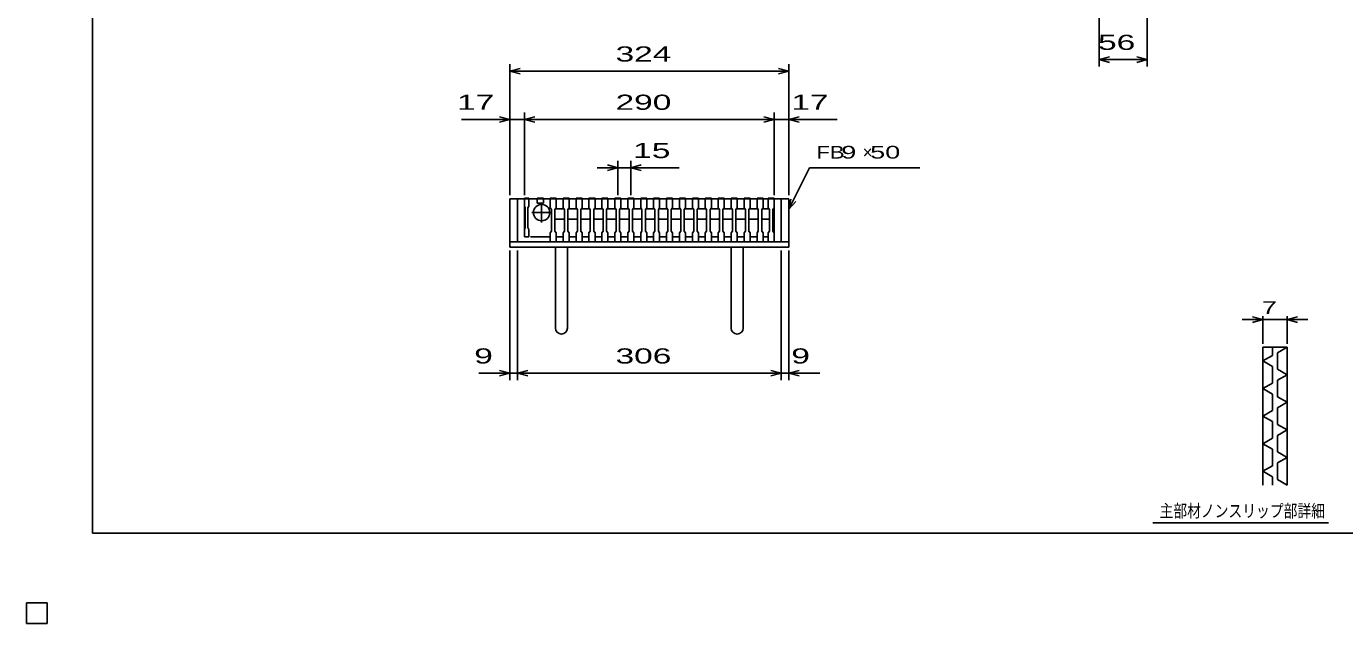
# Model space of a CAD drawing. Units: millimetres, scale not verified. Extents: x -1456 to 1389, y -1026 to 839.
# Drawn here: x -1456 to 74, y -1026 to -333 of the extents above; entities that cross this region are included whole.
import ezdxf
from ezdxf.enums import TextEntityAlignment as Align

# ---------------------------------------------------------------- set-up
doc = ezdxf.new("R2010")
doc.units = ezdxf.units.MM
doc.header["$LTSCALE"] = 8
for name, color, linetype, lineweight in [('0_2', 150, 'Continuous', 25), ('16', 3, 'Continuous', 25), ('19', 6, 'Continuous', 25), ('22', 4, 'Continuous', 25), ('32', 4, 'Continuous', 25)]:
    doc.layers.add(name, color=color, linetype=linetype, lineweight=lineweight)
doc.styles.add('ベクトル', font='')
doc.styles.get('ベクトル').set_extended_font_data('ベクトル')

msp = doc.modelspace()

# ---------------------------------------------------------------- linework, layer by layer
at = {"layer": '0_2'}
for p, q in [((-1379.2, -921.2), (-1379.2, 838.8)), ((1388.8, -921.2), (-1379.2, -921.2))]:
    msp.add_line(p, q, dxfattribs=at)
at = {"layer": '16'}
for p, q in [((-878, -533), (-878, -532.3)), ((-878, -532.3), (-873, -532.3)), ((-878, -533), (-878, -541.5)), ((-873, -533), (-878, -533)), ((-878, -533), (-878, -577)), ((-878, -533), (-588, -533)), ((-873, -532.3), (-873, -533)), ((-873, -541.5), (-873, -533)), ((-872.5, -533), (-849.5, -533)), ((-863, -533), (-863, -532.3)), ((-863, -532.3), (-856, -532.3)), ((-863, -533), (-863, -538)), ((-856, -533), (-863, -533)), ((-856, -532.3), (-856, -533)), ((-856, -538), (-856, -533)), ((-848, -533), (-848, -532.3)), ((-848, -532.3), (-841, -532.3)), ((-848, -533), (-848, -543.5)), ((-841, -533), (-848, -533)), ((-841, -532.3), (-841, -533)), ((-841, -543.5), (-841, -533)), ((-833, -533), (-833, -532.3)), ((-833, -532.3), (-826, -532.3)), ((-833, -533), (-833, -543.5)), ((-826, -533), (-833, -533)), ((-826, -532.3), (-826, -533)), ((-826, -543.5), (-826, -533)), ((-818, -533), (-818, -532.3)), ((-818, -532.3), (-811, -532.3)), ((-818, -533), (-818, -543.5)), ((-811, -533), (-818, -533)), ((-811, -532.3), (-811, -533)), ((-811, -543.5), (-811, -533)), ((-803, -533), (-803, -532.3)), ((-803, -532.3), (-796, -532.3)), ((-803, -533), (-803, -543.5)), ((-796, -533), (-803, -533)), ((-796, -532.3), (-796, -533)), ((-796, -543.5), (-796, -533)), ((-788, -533), (-788, -532.3)), ((-788, -532.3), (-781, -532.3)), ((-788, -533), (-788, -543.5)), ((-781, -533), (-788, -533)), ((-781, -532.3), (-781, -533)), ((-781, -543.5), (-781, -533)), ((-773, -533), (-773, -532.3)), ((-773, -532.3), (-766, -532.3)), ((-773, -533), (-773, -543.5)), ((-766, -533), (-773, -533)), ((-766, -532.3), (-766, -533)), ((-766, -543.5), (-766, -533)), ((-758, -533), (-758, -532.3)), ((-758, -532.3), (-751, -532.3)), ((-758, -533), (-758, -543.5)), ((-751, -533), (-758, -533)), ((-751, -532.3), (-751, -533)), ((-751, -543.5), (-751, -533)), ((-743, -533), (-743, -532.3)), ((-743, -532.3), (-736, -532.3)), ((-743, -533), (-743, -543.5)), ((-736, -533), (-743, -533)), ((-736, -532.3), (-736, -533)), ((-736, -543.5), (-736, -533)), ((-728, -533), (-728, -532.3)), ((-728, -532.3), (-721, -532.3)), ((-728, -533), (-728, -543.5)), ((-721, -533), (-728, -533)), ((-721, -532.3), (-721, -533)), ((-721, -543.5), (-721, -533)), ((-713, -533), (-713, -532.3)), ((-713, -532.3), (-706, -532.3)), ((-713, -533), (-713, -543.5)), ((-706, -533), (-713, -533)), ((-706, -532.3), (-706, -533)), ((-706, -543.5), (-706, -533)), ((-698, -533), (-698, -532.3)), ((-698, -532.3), (-691, -532.3)), ((-698, -533), (-698, -543.5)), ((-691, -533), (-698, -533)), ((-691, -532.3), (-691, -533)), ((-691, -543.5), (-691, -533)), ((-683, -533), (-683, -532.3)), ((-683, -532.3), (-676, -532.3)), ((-683, -533), (-683, -543.5)), ((-676, -533), (-683, -533)), ((-676, -532.3), (-676, -533)), ((-676, -543.5), (-676, -533)), ((-668, -533), (-668, -532.3)), ((-668, -532.3), (-661, -532.3)), ((-668, -533), (-668, -543.5)), ((-661, -533), (-668, -533)), ((-661, -532.3), (-661, -533)), ((-661, -543.5), (-661, -533)), ((-653, -533), (-653, -532.3)), ((-653, -532.3), (-646, -532.3)), ((-653, -533), (-653, -543.5)), ((-646, -533), (-653, -533)), ((-646, -532.3), (-646, -533)), ((-646, -543.5), (-646, -533)), ((-638, -533), (-638, -532.3)), ((-638, -532.3), (-631, -532.3)), ((-638, -533), (-638, -543.5)), ((-631, -533), (-638, -533)), ((-631, -532.3), (-631, -533)), ((-631, -543.5), (-631, -533)), ((-623, -533), (-623, -532.3)), ((-623, -532.3), (-616, -532.3)), ((-623, -533), (-623, -543.5)), ((-616, -533), (-623, -533)), ((-616, -532.3), (-616, -533)), ((-616, -543.5), (-616, -533)), ((-608, -533), (-608, -532.3)), ((-608, -532.3), (-601, -532.3)), ((-608, -533), (-608, -543.5)), ((-601, -533), (-608, -533)), ((-601, -532.3), (-601, -533)), ((-601, -543.5), (-601, -533)), ((-595, -533), (-595, -532.3)), ((-595, -532.3), (-588, -532.3)), ((-595, -533), (-595, -543.5)), ((-588, -533), (-595, -533)), ((-588, -532.3), (-588, -533)), ((-588, -543.5), (-588, -533)), ((-588, -577), (-588, -533)), ((-878, -541.5), (-877, -543.5)), ((-877, -543.5), (-877, -566.5)), ((-874, -543.5), (-873, -541.5)), ((-874, -566.5), (-874, -543.5)), ((-869.5, -549), (-846.5, -549)), ((-863, -538), (-856, -538)), ((-858, -537.5), (-858, -560.5)), ((-848, -543.5), (-846.5, -545.5)), ((-846.5, -545.5), (-846.5, -570.5)), ((-842.5, -545.5), (-841, -543.5)), ((-842.5, -545.5), (-841.5, -544.5)), ((-842.5, -570.5), (-842.5, -545.5)), ((-841.5, -544.5), (-832.5, -544.5)), ((-833, -543.5), (-831.5, -545.5)), ((-832.5, -544.5), (-831.5, -545.5)), ((-831.5, -545.5), (-831.5, -570.5)), ((-827.5, -545.5), (-826, -543.5)), ((-827.5, -545.5), (-826.5, -544.5)), ((-827.5, -570.5), (-827.5, -545.5)), ((-826.5, -544.5), (-817.5, -544.5)), ((-818, -543.5), (-816.5, -545.5)), ((-817.5, -544.5), (-816.5, -545.5)), ((-816.5, -545.5), (-816.5, -570.5)), ((-812.5, -545.5), (-811, -543.5)), ((-812.5, -545.5), (-811.5, -544.5)), ((-812.5, -570.5), (-812.5, -545.5)), ((-811.5, -544.5), (-802.5, -544.5)), ((-803, -543.5), (-801.5, -545.5)), ((-802.5, -544.5), (-801.5, -545.5)), ((-801.5, -545.5), (-801.5, -570.5)), ((-797.5, -545.5), (-796, -543.5)), ((-797.5, -545.5), (-796.5, -544.5)), ((-797.5, -570.5), (-797.5, -545.5)), ((-796.5, -544.5), (-787.5, -544.5)), ((-788, -543.5), (-786.5, -545.5)), ((-787.5, -544.5), (-786.5, -545.5)), ((-786.5, -545.5), (-786.5, -570.5)), ((-782.5, -545.5), (-781, -543.5)), ((-782.5, -545.5), (-781.5, -544.5)), ((-782.5, -570.5), (-782.5, -545.5)), ((-781.5, -544.5), (-772.5, -544.5)), ((-773, -543.5), (-771.5, -545.5)), ((-772.5, -544.5), (-771.5, -545.5)), ((-771.5, -545.5), (-771.5, -570.5)), ((-767.5, -545.5), (-766, -543.5)), ((-767.5, -545.5), (-766.5, -544.5)), ((-767.5, -570.5), (-767.5, -545.5)), ((-766.5, -544.5), (-757.5, -544.5)), ((-758, -543.5), (-756.5, -545.5)), ((-757.5, -544.5), (-756.5, -545.5)), ((-756.5, -545.5), (-756.5, -570.5)), ((-752.5, -545.5), (-751, -543.5)), ((-752.5, -545.5), (-751.5, -544.5)), ((-752.5, -570.5), (-752.5, -545.5)), ((-751.5, -544.5), (-742.5, -544.5)), ((-743, -543.5), (-741.5, -545.5)), ((-742.5, -544.5), (-741.5, -545.5)), ((-741.5, -545.5), (-741.5, -570.5)), ((-737.5, -545.5), (-736, -543.5)), ((-737.5, -545.5), (-736.5, -544.5)), ((-737.5, -570.5), (-737.5, -545.5)), ((-736.5, -544.5), (-727.5, -544.5)), ((-728, -543.5), (-726.5, -545.5)), ((-727.5, -544.5), (-726.5, -545.5)), ((-726.5, -545.5), (-726.5, -570.5)), ((-722.5, -545.5), (-721, -543.5)), ((-722.5, -545.5), (-721.5, -544.5)), ((-722.5, -570.5), (-722.5, -545.5)), ((-721.5, -544.5), (-712.5, -544.5)), ((-713, -543.5), (-711.5, -545.5)), ((-712.5, -544.5), (-711.5, -545.5)), ((-711.5, -545.5), (-711.5, -570.5)), ((-707.5, -545.5), (-706, -543.5)), ((-707.5, -545.5), (-706.5, -544.5)), ((-707.5, -570.5), (-707.5, -545.5)), ((-706.5, -544.5), (-697.5, -544.5)), ((-698, -543.5), (-696.5, -545.5)), ((-697.5, -544.5), (-696.5, -545.5)), ((-696.5, -545.5), (-696.5, -570.5)), ((-692.5, -545.5), (-691, -543.5)), ((-692.5, -545.5), (-691.5, -544.5)), ((-692.5, -570.5), (-692.5, -545.5)), ((-691.5, -544.5), (-682.5, -544.5)), ((-683, -543.5), (-681.5, -545.5)), ((-682.5, -544.5), (-681.5, -545.5)), ((-681.5, -545.5), (-681.5, -570.5)), ((-677.5, -545.5), (-676, -543.5)), ((-677.5, -545.5), (-676.5, -544.5)), ((-677.5, -570.5), (-677.5, -545.5)), ((-676.5, -544.5), (-667.5, -544.5)), ((-668, -543.5), (-666.5, -545.5)), ((-667.5, -544.5), (-666.5, -545.5)), ((-666.5, -545.5), (-666.5, -570.5)), ((-662.5, -545.5), (-661, -543.5)), ((-662.5, -545.5), (-661.5, -544.5)), ((-662.5, -570.5), (-662.5, -545.5)), ((-661.5, -544.5), (-652.5, -544.5)), ((-653, -543.5), (-651.5, -545.5)), ((-652.5, -544.5), (-651.5, -545.5)), ((-651.5, -545.5), (-651.5, -570.5)), ((-647.5, -545.5), (-646, -543.5)), ((-647.5, -545.5), (-646.5, -544.5)), ((-647.5, -570.5), (-647.5, -545.5)), ((-646.5, -544.5), (-637.5, -544.5)), ((-638, -543.5), (-636.5, -545.5)), ((-637.5, -544.5), (-636.5, -545.5)), ((-636.5, -545.5), (-636.5, -570.5)), ((-632.5, -545.5), (-631, -543.5)), ((-632.5, -545.5), (-631.5, -544.5)), ((-632.5, -570.5), (-632.5, -545.5)), ((-631.5, -544.5), (-622.5, -544.5)), ((-623, -543.5), (-621.5, -545.5)), ((-622.5, -544.5), (-621.5, -545.5)), ((-621.5, -545.5), (-621.5, -570.5)), ((-617.5, -545.5), (-616, -543.5)), ((-617.5, -545.5), (-616.5, -544.5)), ((-617.5, -570.5), (-617.5, -545.5)), ((-616.5, -544.5), (-607.5, -544.5)), ((-608, -543.5), (-606.5, -545.5)), ((-607.5, -544.5), (-606.5, -545.5)), ((-606.5, -545.5), (-606.5, -570.5)), ((-602.5, -545.5), (-601, -543.5)), ((-602.5, -545.5), (-601.5, -544.5)), ((-602.5, -570.5), (-602.5, -545.5)), ((-601.5, -544.5), (-594.5, -544.5)), ((-595, -543.5), (-593.5, -545.5)), ((-594.5, -544.5), (-593.5, -545.5)), ((-593.5, -545.5), (-593.5, -570.5)), ((-589.5, -545.5), (-588, -543.5)), ((-589.5, -570.5), (-589.5, -545.5)), ((-841.5, -556.5), (-842.5, -555.5)), ((-832.5, -556.5), (-841.5, -556.5)), ((-831.5, -555.5), (-832.5, -556.5)), ((-826.5, -556.5), (-827.5, -555.5)), ((-817.5, -556.5), (-826.5, -556.5)), ((-816.5, -555.5), (-817.5, -556.5)), ((-811.5, -556.5), (-812.5, -555.5)), ((-802.5, -556.5), (-811.5, -556.5)), ((-801.5, -555.5), (-802.5, -556.5)), ((-796.5, -556.5), (-797.5, -555.5)), ((-787.5, -556.5), (-796.5, -556.5)), ((-786.5, -555.5), (-787.5, -556.5)), ((-781.5, -556.5), (-782.5, -555.5)), ((-772.5, -556.5), (-781.5, -556.5)), ((-771.5, -555.5), (-772.5, -556.5)), ((-766.5, -556.5), (-767.5, -555.5)), ((-757.5, -556.5), (-766.5, -556.5)), ((-756.5, -555.5), (-757.5, -556.5)), ((-751.5, -556.5), (-752.5, -555.5)), ((-742.5, -556.5), (-751.5, -556.5)), ((-741.5, -555.5), (-742.5, -556.5)), ((-736.5, -556.5), (-737.5, -555.5)), ((-727.5, -556.5), (-736.5, -556.5)), ((-726.5, -555.5), (-727.5, -556.5)), ((-721.5, -556.5), (-722.5, -555.5)), ((-712.5, -556.5), (-721.5, -556.5)), ((-711.5, -555.5), (-712.5, -556.5)), ((-706.5, -556.5), (-707.5, -555.5)), ((-697.5, -556.5), (-706.5, -556.5)), ((-696.5, -555.5), (-697.5, -556.5)), ((-691.5, -556.5), (-692.5, -555.5)), ((-682.5, -556.5), (-691.5, -556.5)), ((-681.5, -555.5), (-682.5, -556.5)), ((-676.5, -556.5), (-677.5, -555.5)), ((-667.5, -556.5), (-676.5, -556.5)), ((-666.5, -555.5), (-667.5, -556.5)), ((-661.5, -556.5), (-662.5, -555.5)), ((-652.5, -556.5), (-661.5, -556.5)), ((-651.5, -555.5), (-652.5, -556.5)), ((-646.5, -556.5), (-647.5, -555.5)), ((-637.5, -556.5), (-646.5, -556.5)), ((-636.5, -555.5), (-637.5, -556.5)), ((-631.5, -556.5), (-632.5, -555.5)), ((-622.5, -556.5), (-631.5, -556.5)), ((-621.5, -555.5), (-622.5, -556.5)), ((-616.5, -556.5), (-617.5, -555.5)), ((-607.5, -556.5), (-616.5, -556.5)), ((-606.5, -555.5), (-607.5, -556.5)), ((-601.5, -556.5), (-602.5, -555.5)), ((-594.5, -556.5), (-601.5, -556.5)), ((-593.5, -555.5), (-594.5, -556.5)), ((-877, -566.5), (-878, -568.5)), ((-878, -568.5), (-878, -577)), ((-878, -577), (-873, -577)), ((-873, -568.5), (-874, -566.5)), ((-873, -577), (-873, -568.5)), ((-871, -577), (-848, -577)), ((-846.5, -570.5), (-848, -572.5)), ((-848, -572.5), (-848, -583)), ((-841, -572.5), (-842.5, -570.5)), ((-841, -583), (-841, -572.5)), ((-841, -577), (-833, -577)), ((-831.5, -570.5), (-833, -572.5)), ((-833, -572.5), (-833, -583)), ((-826, -572.5), (-827.5, -570.5)), ((-826, -583), (-826, -572.5)), ((-826, -577), (-818, -577)), ((-816.5, -570.5), (-818, -572.5)), ((-818, -572.5), (-818, -583)), ((-811, -572.5), (-812.5, -570.5)), ((-811, -583), (-811, -572.5)), ((-811, -577), (-803, -577)), ((-801.5, -570.5), (-803, -572.5)), ((-803, -572.5), (-803, -583)), ((-796, -572.5), (-797.5, -570.5)), ((-796, -583), (-796, -572.5)), ((-796, -577), (-788, -577)), ((-786.5, -570.5), (-788, -572.5)), ((-788, -572.5), (-788, -583)), ((-781, -572.5), (-782.5, -570.5)), ((-781, -583), (-781, -572.5)), ((-781, -577), (-773, -577)), ((-771.5, -570.5), (-773, -572.5)), ((-773, -572.5), (-773, -583)), ((-766, -572.5), (-767.5, -570.5)), ((-766, -583), (-766, -572.5)), ((-766, -577), (-758, -577)), ((-756.5, -570.5), (-758, -572.5)), ((-758, -572.5), (-758, -583)), ((-751, -572.5), (-752.5, -570.5)), ((-751, -583), (-751, -572.5)), ((-751, -577), (-743, -577)), ((-741.5, -570.5), (-743, -572.5)), ((-743, -572.5), (-743, -583)), ((-736, -572.5), (-737.5, -570.5)), ((-736, -583), (-736, -572.5)), ((-736, -577), (-728, -577)), ((-726.5, -570.5), (-728, -572.5)), ((-728, -572.5), (-728, -583)), ((-721, -572.5), (-722.5, -570.5)), ((-721, -583), (-721, -572.5)), ((-721, -577), (-713, -577)), ((-711.5, -570.5), (-713, -572.5)), ((-713, -572.5), (-713, -583)), ((-706, -572.5), (-707.5, -570.5)), ((-706, -583), (-706, -572.5)), ((-706, -577), (-698, -577)), ((-696.5, -570.5), (-698, -572.5)), ((-698, -572.5), (-698, -583)), ((-691, -572.5), (-692.5, -570.5)), ((-691, -583), (-691, -572.5)), ((-691, -577), (-683, -577)), ((-681.5, -570.5), (-683, -572.5)), ((-683, -572.5), (-683, -583)), ((-676, -572.5), (-677.5, -570.5)), ((-676, -583), (-676, -572.5)), ((-676, -577), (-668, -577)), ((-666.5, -570.5), (-668, -572.5)), ((-668, -572.5), (-668, -583)), ((-661, -572.5), (-662.5, -570.5)), ((-661, -583), (-661, -572.5)), ((-661, -577), (-653, -577)), ((-651.5, -570.5), (-653, -572.5)), ((-653, -572.5), (-653, -583)), ((-646, -572.5), (-647.5, -570.5)), ((-646, -583), (-646, -572.5)), ((-646, -577), (-638, -577)), ((-636.5, -570.5), (-638, -572.5)), ((-638, -572.5), (-638, -583)), ((-631, -572.5), (-632.5, -570.5)), ((-631, -583), (-631, -572.5)), ((-631, -577), (-623, -577)), ((-621.5, -570.5), (-623, -572.5)), ((-623, -572.5), (-623, -583)), ((-616, -572.5), (-617.5, -570.5)), ((-616, -583), (-616, -572.5)), ((-616, -577), (-608, -577)), ((-606.5, -570.5), (-608, -572.5)), ((-608, -572.5), (-608, -583)), ((-601, -572.5), (-602.5, -570.5)), ((-601, -583), (-601, -572.5)), ((-601, -577), (-595, -577)), ((-593.5, -570.5), (-595, -572.5)), ((-595, -572.5), (-595, -583)), ((-588, -572.5), (-589.5, -570.5)), ((-588, -583), (-588, -572.5)), ((-848, -583), (-841, -583)), ((-833, -583), (-826, -583)), ((-818, -583), (-811, -583)), ((-803, -583), (-796, -583)), ((-788, -583), (-781, -583)), ((-773, -583), (-766, -583)), ((-758, -583), (-751, -583)), ((-743, -583), (-736, -583)), ((-728, -583), (-721, -583)), ((-713, -583), (-706, -583)), ((-698, -583), (-691, -583)), ((-683, -583), (-676, -583)), ((-668, -583), (-661, -583)), ((-653, -583), (-646, -583)), ((-638, -583), (-631, -583)), ((-623, -583), (-616, -583)), ((-608, -583), (-601, -583)), ((-595, -583), (-588, -583)), ((-1432, -1002), (-1456, -1002)), ((-1456, -1002), (-1456, -1026)), ((-1432, -1002), (-1456, -1002)), ((-1456, -1002), (-1456, -1026)), ((-1432, -1002), (-1456, -1002)), ((-1456, -1002), (-1456, -1026)), ((-1432, -1002), (-1456, -1002)), ((-1456, -1002), (-1456, -1026)), ((-1432, -1002), (-1456, -1002)), ((-1456, -1002), (-1456, -1026)), ((-1432, -1026), (-1432, -1002)), ((-1432, -1026), (-1432, -1002)), ((-1432, -1026), (-1432, -1002)), ((-1432, -1026), (-1432, -1002)), ((-1432, -1026), (-1432, -1002)), ((-1456, -1026), (-1432, -1026)), ((-1456, -1026), (-1432, -1026)), ((-1456, -1026), (-1432, -1026)), ((-1456, -1026), (-1432, -1026)), ((-1456, -1026), (-1432, -1026))]:
    msp.add_line(p, q, dxfattribs=at)
msp.add_circle((-858, -549), 9.5, dxfattribs=at)
at = {"layer": '19'}
for p, q in [((-878, -533), (-895, -533)), ((-895, -533), (-895, -589)), ((-886, -583), (-886, -533)), ((-571, -533), (-588, -533)), ((-580, -533), (-580, -583)), ((-571, -589), (-571, -533)), ((-886, -583), (-895, -583)), ((-895, -589), (-571, -589)), ((-580, -583), (-886, -583)), ((-842, -589), (-842, -683)), ((-828, -683), (-828, -589)), ((-638, -589), (-638, -683)), ((-624, -683), (-624, -589)), ((-580, -583), (-571, -583))]:
    msp.add_line(p, q, dxfattribs=at)
for centre in [(-835, -683), (-631, -683)]:
    msp.add_arc(centre, 7, 180, 0, dxfattribs=at)
at = {"layer": '22'}
for p, q in [((-211, -379.5), (-211, -195.5)), ((-155, -379.5), (-155, -323.5)), ((-895, -529), (-895, -377)), ((-895, -385), (-883, -381.8)), ((-571, -385), (-583, -381.8)), ((-571, -529), (-571, -377)), ((-211, -371.5), (-199, -368.3)), ((-199, -374.7), (-211, -371.5)), ((-211, -371.5), (-155, -371.5)), ((-155, -371.5), (-167, -368.3)), ((-167, -374.7), (-155, -371.5)), ((-883, -388.2), (-895, -385)), ((-895, -385), (-571, -385)), ((-583, -388.2), (-571, -385)), ((-951, -441), (-895, -441)), ((-895, -441), (-907, -437.8)), ((-907, -444.2), (-895, -441)), ((-895, -529), (-895, -433)), ((-895, -441), (-878, -441)), ((-878, -529), (-878, -433)), ((-878, -441), (-866, -437.8)), ((-866, -444.2), (-878, -441)), ((-878, -441), (-588, -441)), ((-588, -441), (-600, -437.8)), ((-600, -444.2), (-588, -441)), ((-588, -529), (-588, -433)), ((-588, -441), (-571, -441)), ((-571, -529), (-571, -433)), ((-571, -441), (-559, -437.8)), ((-559, -444.2), (-571, -441)), ((-571, -441), (-515, -441)), ((-769.5, -529), (-769.5, -489)), ((-754.5, -489), (-754.5, -529)), ((-769.5, -497), (-793.5, -497)), ((-769.5, -497), (-781.5, -493.8)), ((-781.5, -500.2), (-769.5, -497)), ((-769.5, -497), (-754.5, -497)), ((-754.5, -497), (-742.5, -493.8)), ((-742.5, -500.2), (-754.5, -497)), ((-754.5, -497), (-698.5, -497)), ((-571, -545), (-547, -497)), ((-547, -497), (-419, -497)), ((-571, -545), (-568.6, -533.3)), ((-571, -545), (-563, -536.2)), ((-895, -743.4), (-895, -593)), ((-886, -743.4), (-886, -593)), ((-580, -743.4), (-580, -593)), ((-571, -743.4), (-571, -593)), ((-895, -735.4), (-907, -732.2)), ((-886, -735.4), (-874, -732.2)), ((-580, -735.4), (-592, -732.2)), ((-571, -735.4), (-559, -732.2)), ((-931, -735.4), (-895, -735.4)), ((-907, -738.6), (-895, -735.4)), ((-895, -735.4), (-886, -735.4)), ((-874, -738.6), (-886, -735.4)), ((-886, -735.4), (-580, -735.4)), ((-592, -738.6), (-580, -735.4)), ((-580, -735.4), (-571, -735.4)), ((-559, -738.6), (-571, -735.4)), ((-571, -735.4), (-535, -735.4))]:
    msp.add_line(p, q, dxfattribs=at)
at = {"layer": '22', "color": 2}
for p, q in [((-1432, -1002), (-1456, -1002)), ((-1456, -1002), (-1456, -1026)), ((-1432, -1002), (-1456, -1002)), ((-1456, -1002), (-1456, -1026)), ((-1432, -1002), (-1456, -1002)), ((-1456, -1002), (-1456, -1026)), ((-1432, -1026), (-1432, -1002)), ((-1432, -1026), (-1432, -1002)), ((-1432, -1026), (-1432, -1002)), ((-1456, -1026), (-1432, -1026)), ((-1456, -1026), (-1432, -1026)), ((-1456, -1026), (-1432, -1026))]:
    msp.add_line(p, q, dxfattribs=at)
at = {"layer": '32'}
for p, q in [((-20.8, -673.2), (-44.8, -673.2)), ((-20.8, -673.2), (-32.8, -670)), ((-32.8, -676.4), (-20.8, -673.2)), ((-20.8, -701.2), (-20.8, -669.2)), ((-20.8, -673.2), (7.2, -673.2)), ((7.2, -669.2), (7.2, -701.2)), ((7.2, -673.2), (19.2, -670)), ((19.2, -676.4), (7.2, -673.2)), ((7.2, -673.2), (31.2, -673.2)), ((-20.8, -705.2), (7.2, -705.2)), ((-20.8, -865.2), (-20.8, -705.2)), ((-9.6, -714.8), (-20.8, -721.2)), ((-9.6, -705.2), (-9.6, -714.8)), ((7.2, -705.2), (-4, -711.6)), ((-4, -711.6), (-4, -730.8)), ((7.2, -705.2), (7.2, -865.2)), ((-20.8, -721.2), (-9.6, -727.6)), ((-9.6, -727.6), (-9.6, -746.8)), ((-4, -730.8), (7.2, -737.2)), ((-9.6, -746.8), (-20.8, -753.2)), ((7.2, -737.2), (-4, -743.6)), ((-4, -743.6), (-4, -762.8)), ((-20.8, -753.2), (-9.6, -759.6)), ((-9.6, -759.6), (-9.6, -778.8)), ((-4, -762.8), (7.2, -769.2)), ((-9.6, -778.8), (-20.8, -785.2)), ((7.2, -769.2), (-4, -775.6)), ((-4, -775.6), (-4, -794.8)), ((-20.8, -785.2), (-9.6, -791.6)), ((-9.6, -791.6), (-9.6, -810.8)), ((-4, -794.8), (7.2, -801.2)), ((-9.6, -810.8), (-20.8, -817.2)), ((7.2, -801.2), (-4, -807.6)), ((-4, -807.6), (-4, -826.8)), ((-20.8, -817.2), (-9.6, -823.6)), ((-9.6, -823.6), (-9.6, -842.8)), ((-4, -826.8), (7.2, -833.2)), ((7.2, -833.2), (-4, -839.6)), ((-4, -839.6), (-4, -858.8)), ((-9.6, -842.8), (-20.8, -849.2)), ((-20.8, -849.2), (-9.6, -855.6)), ((-9.6, -855.6), (-9.6, -865.2)), ((-4, -858.8), (7.2, -865.2)), ((55.2, -909.2), (-148.8, -909.2))]:
    msp.add_line(p, q, dxfattribs=at)

# ---------------------------------------------------------------- texts
at = {"layer": '22', "color": 2, "style": 'ベクトル'}
for s, height, width, p in [(' 56 ', 17.6, 1.65, (-223, -351.5)), (' 324 ', 17.6, 1.65, (-783, -365)), (' 17 ', 17.6, 1.65, (-967, -421)), (' 290 ', 17.6, 1.65, (-783, -421)), (' 17 ', 17.6, 1.65, (-579, -421)), (' 15 ', 17.6, 1.65, (-762.5, -477)), ('FB', 14.66, 1.3, (-539, -479)), (' 9 ', 14.66, 1.6, (-519, -479)), (' 50 ', 14.66, 1.6, (-485.4, -479)), (' 9 ', 17.6, 1.65, (-947, -715.4)), (' 306 ', 17.6, 1.65, (-783, -715.4)), (' 9 ', 17.6, 1.65, (-579, -715.4))]:
    msp.add_text(s, height=height, dxfattribs=dict(at, width=width)).set_placement(p, align=Align.MIDDLE_LEFT)
msp.add_text('×', height=14.7, dxfattribs=at).set_placement((-485.4, -479), align=Align.MIDDLE_LEFT)
at = {"layer": '32', "color": 2, "style": 'ベクトル'}
for s, width, p in [(' 7 ', 1.6, (-30.8, -659.2)), ('主部材ノンスリップ部詳細', 0.8, (-140.8, -895.2))]:
    msp.add_text(s, height=14.66, dxfattribs=dict(at, width=width)).set_placement(p, align=Align.MIDDLE_LEFT)

doc.saveas('drawing.dxf')
